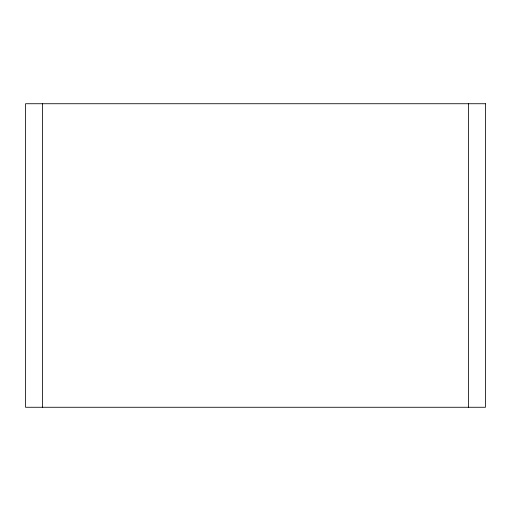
<?xml version="1.0" encoding="UTF-8"?>
<svg xmlns="http://www.w3.org/2000/svg" width="511" height="511" viewBox="0 0 511 511"><rect width="100%" height="100%" fill="white"/><g stroke="black" fill="none" stroke-linecap="round" stroke-linejoin="round"><path stroke-width="0.77" d="M468.434 103.733L468.434 407.267M42.566 103.733L42.566 407.267M485.45 103.733L25.55 103.733L25.55 407.267L485.45 407.267L485.45 103.733"/></g></svg>
